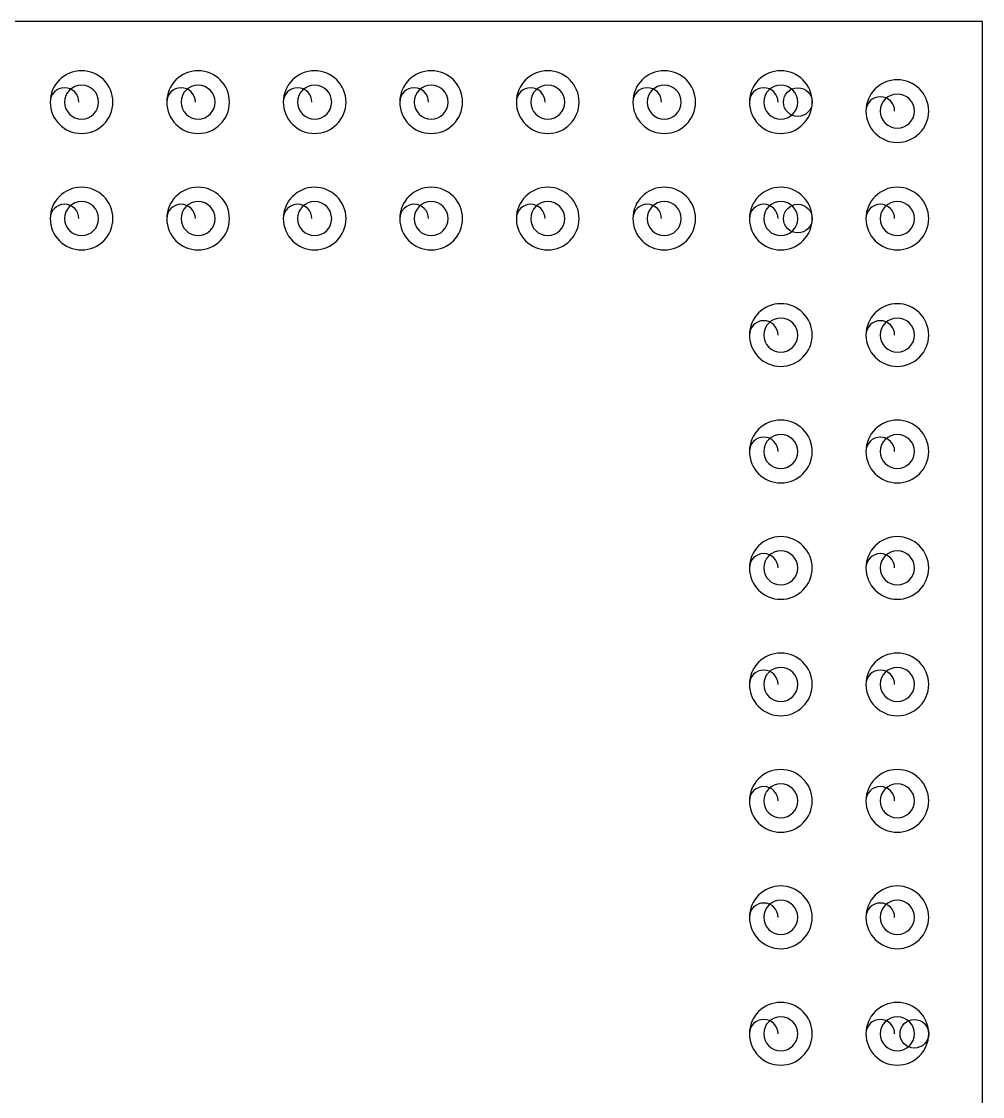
# Model space of a CAD drawing. Header units: millimetres. Extents: x -26.5 to 28.9, y -30 to 30.
# Drawn here: x -1.86 to 3.5, y 3.8 to 9.8 of the extents above; entities that cross this region are included whole.
import ezdxf

# ---------------------------------------------------------------- set-up
doc = ezdxf.new("R2010")
doc.units = ezdxf.units.MM
doc.layers.add('Feature', color=7, linetype='CONTINUOUS')

msp = doc.modelspace()

# ---------------------------------------------------------------- linework, layer by layer
at = {"layer": 'Feature'}
for p, q in [((3.5, 9.8, 2.72), (-10.5, 9.8, 2.72)), ((3.5, 9.8, 1.72), (-10.5, 9.8, 1.72)), ((3.5, 9.8, 2.72), (-10.5, 9.8, 2.72)), ((3.5, 9.8, 1.72), (-10.5, 9.8, 1.72)), ((3.5, -2.2, 2.72), (3.5, 9.8, 2.72)), ((3.5, 9.8, 2.72), (3.5, 9.8, 1.72)), ((3.5, -2.2, 1.72), (3.5, 9.8, 1.72)), ((3.5, 9.8, 2.72), (3.5, 9.8, 1.72)), ((3.5, -2.2, 2.72), (3.5, 9.8, 2.72)), ((3.5, -2.2, 1.72), (3.5, 9.8, 1.72)), ((-1.7, 9.35, 1.68), (-1.7, 9.35, 1.72)), ((-1.7, 9.35, 1.68), (-1.7, 9.35, 1.72)), ((-1.35, 9.35, 1.68), (-1.35, 9.35, 1.72)), ((-1.35, 9.35, 1.68), (-1.35, 9.35, 1.72)), ((-1.05, 9.35, 1.68), (-1.05, 9.35, 1.72)), ((-1.05, 9.35, 1.68), (-1.05, 9.35, 1.72)), ((-0.7, 9.35, 1.68), (-0.7, 9.35, 1.72)), ((-0.7, 9.35, 1.68), (-0.7, 9.35, 1.72)), ((-0.4, 9.35, 1.68), (-0.4, 9.35, 1.72)), ((-0.4, 9.35, 1.68), (-0.4, 9.35, 1.72)), ((-0.05, 9.35, 1.68), (-0.05, 9.35, 1.72)), ((-0.05, 9.35, 1.68), (-0.05, 9.35, 1.72)), ((0.25, 9.35, 1.68), (0.25, 9.35, 1.72)), ((0.25, 9.35, 1.68), (0.25, 9.35, 1.72)), ((0.6, 9.35, 1.68), (0.6, 9.35, 1.72)), ((0.6, 9.35, 1.68), (0.6, 9.35, 1.72)), ((0.9, 9.35, 1.68), (0.9, 9.35, 1.72)), ((0.9, 9.35, 1.68), (0.9, 9.35, 1.72)), ((1.25, 9.35, 1.68), (1.25, 9.35, 1.72)), ((1.25, 9.35, 1.68), (1.25, 9.35, 1.72)), ((1.55, 9.35, 1.68), (1.55, 9.35, 1.72)), ((1.55, 9.35, 1.68), (1.55, 9.35, 1.72)), ((1.9, 9.35, 1.68), (1.9, 9.35, 1.72)), ((1.9, 9.35, 1.68), (1.9, 9.35, 1.72)), ((2.2, 9.35, 1.68), (2.2, 9.35, 1.72)), ((2.2, 9.35, 1.68), (2.2, 9.35, 1.72)), ((2.55, 9.35, 1.68), (2.55, 9.35, 1.72)), ((2.55, 9.35, 1.68), (2.55, 9.35, 1.72)), ((2.85, 9.3, 1.68), (2.85, 9.3, 1.72)), ((2.85, 9.3, 1.68), (2.85, 9.3, 1.72)), ((3.2, 9.3, 1.68), (3.2, 9.3, 1.72)), ((3.2, 9.3, 1.68), (3.2, 9.3, 1.72)), ((-1.7, 8.7, 1.68), (-1.7, 8.7, 1.72)), ((-1.7, 8.7, 1.68), (-1.7, 8.7, 1.72)), ((-1.35, 8.7, 1.68), (-1.35, 8.7, 1.72)), ((-1.35, 8.7, 1.68), (-1.35, 8.7, 1.72)), ((-1.05, 8.7, 1.68), (-1.05, 8.7, 1.72)), ((-1.05, 8.7, 1.68), (-1.05, 8.7, 1.72)), ((-0.7, 8.7, 1.68), (-0.7, 8.7, 1.72)), ((-0.7, 8.7, 1.68), (-0.7, 8.7, 1.72)), ((-0.4, 8.7, 1.68), (-0.4, 8.7, 1.72)), ((-0.4, 8.7, 1.68), (-0.4, 8.7, 1.72)), ((-0.05, 8.7, 1.68), (-0.05, 8.7, 1.72)), ((-0.05, 8.7, 1.68), (-0.05, 8.7, 1.72)), ((0.25, 8.7, 1.68), (0.25, 8.7, 1.72)), ((0.25, 8.7, 1.68), (0.25, 8.7, 1.72)), ((0.6, 8.7, 1.68), (0.6, 8.7, 1.72)), ((0.6, 8.7, 1.68), (0.6, 8.7, 1.72)), ((0.9, 8.7, 1.68), (0.9, 8.7, 1.72)), ((0.9, 8.7, 1.68), (0.9, 8.7, 1.72)), ((1.25, 8.7, 1.68), (1.25, 8.7, 1.72)), ((1.25, 8.7, 1.68), (1.25, 8.7, 1.72)), ((1.55, 8.7, 1.68), (1.55, 8.7, 1.72)), ((1.55, 8.7, 1.68), (1.55, 8.7, 1.72)), ((1.9, 8.7, 1.68), (1.9, 8.7, 1.72)), ((1.9, 8.7, 1.68), (1.9, 8.7, 1.72)), ((2.2, 8.7, 1.68), (2.2, 8.7, 1.72)), ((2.2, 8.7, 1.68), (2.2, 8.7, 1.72)), ((2.55, 8.7, 1.68), (2.55, 8.7, 1.72)), ((2.55, 8.7, 1.68), (2.55, 8.7, 1.72)), ((2.85, 8.7, 1.68), (2.85, 8.7, 1.72)), ((2.85, 8.7, 1.68), (2.85, 8.7, 1.72)), ((3.2, 8.7, 1.68), (3.2, 8.7, 1.72)), ((3.2, 8.7, 1.68), (3.2, 8.7, 1.72)), ((2.2, 8.05, 1.68), (2.2, 8.05, 1.72)), ((2.2, 8.05, 1.68), (2.2, 8.05, 1.72)), ((2.55, 8.05, 1.68), (2.55, 8.05, 1.72)), ((2.55, 8.05, 1.68), (2.55, 8.05, 1.72)), ((2.85, 8.05, 1.68), (2.85, 8.05, 1.72)), ((2.85, 8.05, 1.68), (2.85, 8.05, 1.72)), ((3.2, 8.05, 1.68), (3.2, 8.05, 1.72)), ((3.2, 8.05, 1.68), (3.2, 8.05, 1.72)), ((2.2, 7.4, 1.68), (2.2, 7.4, 1.72)), ((2.2, 7.4, 1.68), (2.2, 7.4, 1.72)), ((2.55, 7.4, 1.68), (2.55, 7.4, 1.72)), ((2.55, 7.4, 1.68), (2.55, 7.4, 1.72)), ((2.85, 7.4, 1.68), (2.85, 7.4, 1.72)), ((2.85, 7.4, 1.68), (2.85, 7.4, 1.72)), ((3.2, 7.4, 1.68), (3.2, 7.4, 1.72)), ((3.2, 7.4, 1.68), (3.2, 7.4, 1.72)), ((2.2, 6.75, 1.68), (2.2, 6.75, 1.72)), ((2.2, 6.75, 1.68), (2.2, 6.75, 1.72)), ((2.55, 6.75, 1.68), (2.55, 6.75, 1.72)), ((2.55, 6.75, 1.68), (2.55, 6.75, 1.72)), ((2.85, 6.75, 1.68), (2.85, 6.75, 1.72)), ((2.85, 6.75, 1.68), (2.85, 6.75, 1.72)), ((3.2, 6.75, 1.68), (3.2, 6.75, 1.72)), ((3.2, 6.75, 1.68), (3.2, 6.75, 1.72)), ((2.2, 6.1, 1.68), (2.2, 6.1, 1.72)), ((2.2, 6.1, 1.68), (2.2, 6.1, 1.72)), ((2.55, 6.1, 1.68), (2.55, 6.1, 1.72)), ((2.55, 6.1, 1.68), (2.55, 6.1, 1.72)), ((2.85, 6.1, 1.68), (2.85, 6.1, 1.72)), ((2.85, 6.1, 1.68), (2.85, 6.1, 1.72)), ((3.2, 6.1, 1.68), (3.2, 6.1, 1.72)), ((3.2, 6.1, 1.68), (3.2, 6.1, 1.72)), ((2.2, 5.45, 1.68), (2.2, 5.45, 1.72)), ((2.2, 5.45, 1.68), (2.2, 5.45, 1.72)), ((2.55, 5.45, 1.68), (2.55, 5.45, 1.72)), ((2.55, 5.45, 1.68), (2.55, 5.45, 1.72)), ((2.85, 5.45, 1.68), (2.85, 5.45, 1.72)), ((2.85, 5.45, 1.68), (2.85, 5.45, 1.72)), ((3.2, 5.45, 1.68), (3.2, 5.45, 1.72)), ((3.2, 5.45, 1.68), (3.2, 5.45, 1.72)), ((2.2, 4.8, 1.68), (2.2, 4.8, 1.72)), ((2.2, 4.8, 1.68), (2.2, 4.8, 1.72)), ((2.55, 4.8, 1.68), (2.55, 4.8, 1.72)), ((2.55, 4.8, 1.68), (2.55, 4.8, 1.72)), ((2.85, 4.8, 1.68), (2.85, 4.8, 1.72)), ((2.85, 4.8, 1.68), (2.85, 4.8, 1.72)), ((3.2, 4.8, 1.68), (3.2, 4.8, 1.72)), ((3.2, 4.8, 1.68), (3.2, 4.8, 1.72)), ((2.2, 4.15, 1.68), (2.2, 4.15, 1.72)), ((2.2, 4.15, 1.68), (2.2, 4.15, 1.72)), ((2.55, 4.15, 1.68), (2.55, 4.15, 1.72)), ((2.55, 4.15, 1.68), (2.55, 4.15, 1.72)), ((2.85, 4.15, 1.68), (2.85, 4.15, 1.72)), ((2.85, 4.15, 1.68), (2.85, 4.15, 1.72)), ((3.2, 4.15, 1.68), (3.2, 4.15, 1.72)), ((3.2, 4.15, 1.68), (3.2, 4.15, 1.72))]:
    msp.add_line(p, q, dxfattribs=at)
for centre, radius, start, end in [((-1.525, 9.35, 1.72), 0.175, 0, 180), ((-1.525, 9.35, 1.68), 0.175, 0, 180), ((-1.525, 9.35, 1.72), 0.175, 0, 180), ((-1.525, 9.35, 1.68), 0.175, 0, 180), ((-0.875, 9.35, 1.72), 0.175, 0, 180), ((-0.875, 9.35, 1.68), 0.175, 0, 180), ((-0.875, 9.35, 1.72), 0.175, 0, 180), ((-0.875, 9.35, 1.68), 0.175, 0, 180), ((-0.225, 9.35, 1.72), 0.175, 0, 180), ((-0.225, 9.35, 1.68), 0.175, 0, 180), ((-0.225, 9.35, 1.72), 0.175, 0, 180), ((-0.225, 9.35, 1.68), 0.175, 0, 180), ((0.425, 9.35, 1.72), 0.175, 0, 180), ((0.425, 9.35, 1.68), 0.175, 0, 180), ((0.425, 9.35, 1.72), 0.175, 0, 180), ((0.425, 9.35, 1.68), 0.175, 0, 180), ((1.075, 9.35, 1.72), 0.175, 0, 180), ((1.075, 9.35, 1.68), 0.175, 0, 180), ((1.075, 9.35, 1.72), 0.175, 0, 180), ((1.075, 9.35, 1.68), 0.175, 0, 180), ((1.725, 9.35, 1.72), 0.175, 0, 180), ((1.725, 9.35, 1.68), 0.175, 0, 180), ((1.725, 9.35, 1.72), 0.175, 0, 180), ((1.725, 9.35, 1.68), 0.175, 0, 180), ((2.375, 9.35, 1.72), 0.175, 0, 180), ((2.375, 9.35, 1.68), 0.175, 0, 180), ((2.375, 9.35, 1.72), 0.175, 0, 180), ((2.375, 9.35, 1.68), 0.175, 0, 180), ((-1.62, 9.35, 1.68), 0.08, 0, 180), ((-1.62, 9.35, 1.68), 0.08, 0, 180), ((-1.525, 9.35, 1.6), 0.095, 0, 180), ((-1.525, 9.35, 1.6), 0.095, 0, 180), ((-1.43, 9.35, 1.68), 0.08, 0, 0), ((-1.43, 9.35, 1.68), 0.08, 0, 0), ((-0.97, 9.35, 1.68), 0.08, 0, 180), ((-0.97, 9.35, 1.68), 0.08, 0, 180), ((-0.875, 9.35, 1.6), 0.095, 0, 180), ((-0.875, 9.35, 1.6), 0.095, 0, 180), ((-0.78, 9.35, 1.68), 0.08, 0, 0), ((-0.78, 9.35, 1.68), 0.08, 0, 0), ((-0.32, 9.35, 1.68), 0.08, 0, 180), ((-0.32, 9.35, 1.68), 0.08, 0, 180), ((-0.225, 9.35, 1.6), 0.095, 0, 180), ((-0.225, 9.35, 1.6), 0.095, 0, 180), ((-0.13, 9.35, 1.68), 0.08, 0, 0), ((-0.13, 9.35, 1.68), 0.08, 0, 0), ((0.33, 9.35, 1.68), 0.08, 0, 180), ((0.33, 9.35, 1.68), 0.08, 0, 180), ((0.425, 9.35, 1.6), 0.095, 0, 180), ((0.425, 9.35, 1.6), 0.095, 0, 180), ((0.52, 9.35, 1.68), 0.08, 0, 0), ((0.52, 9.35, 1.68), 0.08, 0, 0), ((0.98, 9.35, 1.68), 0.08, 0, 180), ((0.98, 9.35, 1.68), 0.08, 0, 180), ((1.075, 9.35, 1.6), 0.095, 0, 180), ((1.075, 9.35, 1.6), 0.095, 0, 180), ((1.17, 9.35, 1.68), 0.08, 0, 0), ((1.17, 9.35, 1.68), 0.08, 0, 0), ((1.63, 9.35, 1.68), 0.08, 0, 180), ((1.63, 9.35, 1.68), 0.08, 0, 180), ((1.725, 9.35, 1.6), 0.095, 0, 180), ((1.725, 9.35, 1.6), 0.095, 0, 180), ((1.82, 9.35, 1.68), 0.08, 0, 0), ((1.82, 9.35, 1.68), 0.08, 0, 0), ((2.28, 9.35, 1.68), 0.08, 0, 180), ((2.28, 9.35, 1.68), 0.08, 0, 180), ((2.375, 9.35, 1.6), 0.095, 0, 180), ((2.375, 9.35, 1.6), 0.095, 0, 180), ((2.47, 9.35, 1.68), 0.08, 1.27222e-12, 0), ((2.47, 9.35, 1.68), 0.08, 1.27222e-12, 0), ((3.025, 9.3, 1.72), 0.175, 0, 180), ((3.025, 9.3, 1.68), 0.175, 0, 180), ((3.025, 9.3, 1.72), 0.175, 0, 180), ((3.025, 9.3, 1.68), 0.175, 0, 180), ((2.93, 9.3, 1.68), 0.08, 0, 180), ((2.93, 9.3, 1.68), 0.08, 0, 180), ((3.025, 9.3, 1.6), 0.095, 0, 180), ((3.025, 9.3, 1.6), 0.095, 0, 180), ((3.12, 9.3, 1.68), 0.08, 0, 0), ((3.12, 9.3, 1.68), 0.08, 0, 0), ((-1.525, 9.35, 1.68), 0.175, 180, 0), ((-1.525, 9.35, 1.68), 0.175, 180, 0), ((-1.525, 9.35, 1.72), 0.175, 180, 0), ((-1.525, 9.35, 1.72), 0.175, 180, 0), ((-1.525, 9.35, 1.6), 0.095, 180, 0), ((-1.525, 9.35, 1.6), 0.095, 180, 0), ((-0.875, 9.35, 1.68), 0.175, 180, 0), ((-0.875, 9.35, 1.68), 0.175, 180, 0), ((-0.875, 9.35, 1.72), 0.175, 180, 0), ((-0.875, 9.35, 1.72), 0.175, 180, 0), ((-0.875, 9.35, 1.6), 0.095, 180, 0), ((-0.875, 9.35, 1.6), 0.095, 180, 0), ((-0.225, 9.35, 1.68), 0.175, 180, 0), ((-0.225, 9.35, 1.68), 0.175, 180, 0), ((-0.225, 9.35, 1.72), 0.175, 180, 0), ((-0.225, 9.35, 1.72), 0.175, 180, 0), ((-0.225, 9.35, 1.6), 0.095, 180, 0), ((-0.225, 9.35, 1.6), 0.095, 180, 0), ((0.425, 9.35, 1.68), 0.175, 180, 0), ((0.425, 9.35, 1.68), 0.175, 180, 0), ((0.425, 9.35, 1.72), 0.175, 180, 0), ((0.425, 9.35, 1.72), 0.175, 180, 0), ((0.425, 9.35, 1.6), 0.095, 180, 0), ((0.425, 9.35, 1.6), 0.095, 180, 0), ((1.075, 9.35, 1.68), 0.175, 180, 0), ((1.075, 9.35, 1.68), 0.175, 180, 0), ((1.075, 9.35, 1.72), 0.175, 180, 0), ((1.075, 9.35, 1.72), 0.175, 180, 0), ((1.075, 9.35, 1.6), 0.095, 180, 0), ((1.075, 9.35, 1.6), 0.095, 180, 0), ((1.725, 9.35, 1.68), 0.175, 180, 0), ((1.725, 9.35, 1.68), 0.175, 180, 0), ((1.725, 9.35, 1.72), 0.175, 180, 0), ((1.725, 9.35, 1.72), 0.175, 180, 0), ((1.725, 9.35, 1.6), 0.095, 180, 0), ((1.725, 9.35, 1.6), 0.095, 180, 0), ((2.375, 9.35, 1.68), 0.175, 180, 0), ((2.375, 9.35, 1.68), 0.175, 180, 0), ((2.375, 9.35, 1.72), 0.175, 180, 0), ((2.375, 9.35, 1.72), 0.175, 180, 0), ((2.375, 9.35, 1.6), 0.095, 180, 0), ((2.375, 9.35, 1.6), 0.095, 180, 0), ((3.025, 9.3, 1.68), 0.175, 180, 0), ((3.025, 9.3, 1.68), 0.175, 180, 0), ((3.025, 9.3, 1.72), 0.175, 180, 0), ((3.025, 9.3, 1.72), 0.175, 180, 0), ((3.025, 9.3, 1.6), 0.095, 180, 0), ((3.025, 9.3, 1.6), 0.095, 180, 0), ((-1.525, 8.7, 1.72), 0.175, 0, 180), ((-1.525, 8.7, 1.68), 0.175, 0, 180), ((-1.525, 8.7, 1.72), 0.175, 0, 180), ((-1.525, 8.7, 1.68), 0.175, 0, 180), ((-0.875, 8.7, 1.72), 0.175, 0, 180), ((-0.875, 8.7, 1.68), 0.175, 0, 180), ((-0.875, 8.7, 1.72), 0.175, 0, 180), ((-0.875, 8.7, 1.68), 0.175, 0, 180), ((-0.225, 8.7, 1.72), 0.175, 0, 180), ((-0.225, 8.7, 1.68), 0.175, 0, 180), ((-0.225, 8.7, 1.72), 0.175, 0, 180), ((-0.225, 8.7, 1.68), 0.175, 0, 180), ((0.425, 8.7, 1.72), 0.175, 0, 180), ((0.425, 8.7, 1.68), 0.175, 0, 180), ((0.425, 8.7, 1.72), 0.175, 0, 180), ((0.425, 8.7, 1.68), 0.175, 0, 180), ((1.075, 8.7, 1.72), 0.175, 0, 180), ((1.075, 8.7, 1.68), 0.175, 0, 180), ((1.075, 8.7, 1.72), 0.175, 0, 180), ((1.075, 8.7, 1.68), 0.175, 0, 180), ((1.725, 8.7, 1.72), 0.175, 0, 180), ((1.725, 8.7, 1.68), 0.175, 0, 180), ((1.725, 8.7, 1.72), 0.175, 0, 180), ((1.725, 8.7, 1.68), 0.175, 0, 180), ((2.375, 8.7, 1.72), 0.175, 0, 180), ((2.375, 8.7, 1.68), 0.175, 0, 180), ((2.375, 8.7, 1.72), 0.175, 0, 180), ((2.375, 8.7, 1.68), 0.175, 0, 180), ((3.025, 8.7, 1.72), 0.175, 0, 180), ((3.025, 8.7, 1.68), 0.175, 0, 180), ((3.025, 8.7, 1.72), 0.175, 0, 180), ((3.025, 8.7, 1.68), 0.175, 0, 180), ((-1.62, 8.7, 1.68), 0.08, 0, 180), ((-1.62, 8.7, 1.68), 0.08, 0, 180), ((-1.525, 8.7, 1.6), 0.095, 0, 180), ((-1.525, 8.7, 1.6), 0.095, 0, 180), ((-1.43, 8.7, 1.68), 0.08, 0, 0), ((-1.43, 8.7, 1.68), 0.08, 0, 0), ((-0.97, 8.7, 1.68), 0.08, 0, 180), ((-0.97, 8.7, 1.68), 0.08, 0, 180), ((-0.875, 8.7, 1.6), 0.095, 0, 180), ((-0.875, 8.7, 1.6), 0.095, 0, 180), ((-0.78, 8.7, 1.68), 0.08, 0, 0), ((-0.78, 8.7, 1.68), 0.08, 0, 0), ((-0.32, 8.7, 1.68), 0.08, 0, 180), ((-0.32, 8.7, 1.68), 0.08, 0, 180), ((-0.225, 8.7, 1.6), 0.095, 0, 180), ((-0.225, 8.7, 1.6), 0.095, 0, 180), ((-0.13, 8.7, 1.68), 0.08, 0, 0), ((-0.13, 8.7, 1.68), 0.08, 0, 0), ((0.33, 8.7, 1.68), 0.08, 0, 180), ((0.33, 8.7, 1.68), 0.08, 0, 180), ((0.425, 8.7, 1.6), 0.095, 0, 180), ((0.425, 8.7, 1.6), 0.095, 0, 180), ((0.52, 8.7, 1.68), 0.08, 0, 0), ((0.52, 8.7, 1.68), 0.08, 0, 0), ((0.98, 8.7, 1.68), 0.08, 0, 180), ((0.98, 8.7, 1.68), 0.08, 0, 180), ((1.075, 8.7, 1.6), 0.095, 0, 180), ((1.075, 8.7, 1.6), 0.095, 0, 180), ((1.17, 8.7, 1.68), 0.08, 0, 0), ((1.17, 8.7, 1.68), 0.08, 0, 0), ((1.63, 8.7, 1.68), 0.08, 0, 180), ((1.63, 8.7, 1.68), 0.08, 0, 180), ((1.725, 8.7, 1.6), 0.095, 0, 180), ((1.725, 8.7, 1.6), 0.095, 0, 180), ((1.82, 8.7, 1.68), 0.08, 0, 0), ((1.82, 8.7, 1.68), 0.08, 0, 0), ((2.28, 8.7, 1.68), 0.08, 0, 180), ((2.28, 8.7, 1.68), 0.08, 0, 180), ((2.375, 8.7, 1.6), 0.095, 0, 180), ((2.375, 8.7, 1.6), 0.095, 0, 180), ((2.47, 8.7, 1.68), 0.08, 1.27222e-12, 0), ((2.47, 8.7, 1.68), 0.08, 1.27222e-12, 0), ((2.93, 8.7, 1.68), 0.08, 0, 180), ((2.93, 8.7, 1.68), 0.08, 0, 180), ((3.025, 8.7, 1.6), 0.095, 0, 180), ((3.025, 8.7, 1.6), 0.095, 0, 180), ((3.12, 8.7, 1.68), 0.08, 0, 0), ((3.12, 8.7, 1.68), 0.08, 0, 0), ((-1.525, 8.7, 1.68), 0.175, 180, 0), ((-1.525, 8.7, 1.68), 0.175, 180, 0), ((-1.525, 8.7, 1.72), 0.175, 180, 0), ((-1.525, 8.7, 1.72), 0.175, 180, 0), ((-1.525, 8.7, 1.6), 0.095, 180, 0), ((-1.525, 8.7, 1.6), 0.095, 180, 0), ((-0.875, 8.7, 1.68), 0.175, 180, 0), ((-0.875, 8.7, 1.68), 0.175, 180, 0), ((-0.875, 8.7, 1.72), 0.175, 180, 0), ((-0.875, 8.7, 1.72), 0.175, 180, 0), ((-0.875, 8.7, 1.6), 0.095, 180, 0), ((-0.875, 8.7, 1.6), 0.095, 180, 0), ((-0.225, 8.7, 1.68), 0.175, 180, 0), ((-0.225, 8.7, 1.68), 0.175, 180, 0), ((-0.225, 8.7, 1.72), 0.175, 180, 0), ((-0.225, 8.7, 1.72), 0.175, 180, 0), ((-0.225, 8.7, 1.6), 0.095, 180, 0), ((-0.225, 8.7, 1.6), 0.095, 180, 0), ((0.425, 8.7, 1.68), 0.175, 180, 0), ((0.425, 8.7, 1.68), 0.175, 180, 0), ((0.425, 8.7, 1.72), 0.175, 180, 0), ((0.425, 8.7, 1.72), 0.175, 180, 0), ((0.425, 8.7, 1.6), 0.095, 180, 0), ((0.425, 8.7, 1.6), 0.095, 180, 0), ((1.075, 8.7, 1.68), 0.175, 180, 0), ((1.075, 8.7, 1.68), 0.175, 180, 0), ((1.075, 8.7, 1.72), 0.175, 180, 0), ((1.075, 8.7, 1.72), 0.175, 180, 0), ((1.075, 8.7, 1.6), 0.095, 180, 0), ((1.075, 8.7, 1.6), 0.095, 180, 0), ((1.725, 8.7, 1.68), 0.175, 180, 0), ((1.725, 8.7, 1.68), 0.175, 180, 0), ((1.725, 8.7, 1.72), 0.175, 180, 0), ((1.725, 8.7, 1.72), 0.175, 180, 0), ((1.725, 8.7, 1.6), 0.095, 180, 0), ((1.725, 8.7, 1.6), 0.095, 180, 0), ((2.375, 8.7, 1.68), 0.175, 180, 0), ((2.375, 8.7, 1.68), 0.175, 180, 0), ((2.375, 8.7, 1.72), 0.175, 180, 0), ((2.375, 8.7, 1.72), 0.175, 180, 0), ((2.375, 8.7, 1.6), 0.095, 180, 0), ((2.375, 8.7, 1.6), 0.095, 180, 0), ((3.025, 8.7, 1.68), 0.175, 180, 0), ((3.025, 8.7, 1.68), 0.175, 180, 0), ((3.025, 8.7, 1.72), 0.175, 180, 0), ((3.025, 8.7, 1.72), 0.175, 180, 0), ((3.025, 8.7, 1.6), 0.095, 180, 0), ((3.025, 8.7, 1.6), 0.095, 180, 0), ((2.375, 8.05, 1.72), 0.175, 0, 180), ((2.375, 8.05, 1.68), 0.175, 0, 180), ((2.375, 8.05, 1.72), 0.175, 0, 180), ((2.375, 8.05, 1.68), 0.175, 0, 180), ((3.025, 8.05, 1.72), 0.175, 0, 180), ((3.025, 8.05, 1.68), 0.175, 0, 180), ((3.025, 8.05, 1.72), 0.175, 0, 180), ((3.025, 8.05, 1.68), 0.175, 0, 180), ((2.28, 8.05, 1.68), 0.08, 0, 180), ((2.28, 8.05, 1.68), 0.08, 0, 180), ((2.375, 8.05, 1.6), 0.095, 0, 180), ((2.375, 8.05, 1.6), 0.095, 0, 180), ((2.47, 8.05, 1.68), 0.08, 0, 0), ((2.47, 8.05, 1.68), 0.08, 0, 0), ((2.93, 8.05, 1.68), 0.08, 0, 180), ((2.93, 8.05, 1.68), 0.08, 0, 180), ((3.025, 8.05, 1.6), 0.095, 0, 180), ((3.025, 8.05, 1.6), 0.095, 0, 180), ((3.12, 8.05, 1.68), 0.08, 0, 0), ((3.12, 8.05, 1.68), 0.08, 0, 0), ((2.375, 8.05, 1.68), 0.175, 180, 0), ((2.375, 8.05, 1.68), 0.175, 180, 0), ((2.375, 8.05, 1.72), 0.175, 180, 0), ((2.375, 8.05, 1.72), 0.175, 180, 0), ((2.375, 8.05, 1.6), 0.095, 180, 0), ((2.375, 8.05, 1.6), 0.095, 180, 0), ((3.025, 8.05, 1.68), 0.175, 180, 0), ((3.025, 8.05, 1.68), 0.175, 180, 0), ((3.025, 8.05, 1.72), 0.175, 180, 0), ((3.025, 8.05, 1.72), 0.175, 180, 0), ((3.025, 8.05, 1.6), 0.095, 180, 0), ((3.025, 8.05, 1.6), 0.095, 180, 0), ((2.375, 7.4, 1.72), 0.175, 0, 180), ((2.375, 7.4, 1.68), 0.175, 0, 180), ((2.375, 7.4, 1.72), 0.175, 0, 180), ((2.375, 7.4, 1.68), 0.175, 0, 180), ((3.025, 7.4, 1.72), 0.175, 0, 180), ((3.025, 7.4, 1.68), 0.175, 0, 180), ((3.025, 7.4, 1.72), 0.175, 0, 180), ((3.025, 7.4, 1.68), 0.175, 0, 180), ((2.28, 7.4, 1.68), 0.08, 0, 180), ((2.28, 7.4, 1.68), 0.08, 0, 180), ((2.375, 7.4, 1.6), 0.095, 0, 180), ((2.375, 7.4, 1.6), 0.095, 0, 180), ((2.47, 7.4, 1.68), 0.08, 0, 0), ((2.47, 7.4, 1.68), 0.08, 0, 0), ((2.93, 7.4, 1.68), 0.08, 0, 180), ((2.93, 7.4, 1.68), 0.08, 0, 180), ((3.025, 7.4, 1.6), 0.095, 0, 180), ((3.025, 7.4, 1.6), 0.095, 0, 180), ((3.12, 7.4, 1.68), 0.08, 0, 0), ((3.12, 7.4, 1.68), 0.08, 0, 0), ((2.375, 7.4, 1.68), 0.175, 180, 0), ((2.375, 7.4, 1.68), 0.175, 180, 0), ((2.375, 7.4, 1.72), 0.175, 180, 0), ((2.375, 7.4, 1.72), 0.175, 180, 0), ((2.375, 7.4, 1.6), 0.095, 180, 0), ((2.375, 7.4, 1.6), 0.095, 180, 0), ((3.025, 7.4, 1.68), 0.175, 180, 0), ((3.025, 7.4, 1.68), 0.175, 180, 0), ((3.025, 7.4, 1.72), 0.175, 180, 0), ((3.025, 7.4, 1.72), 0.175, 180, 0), ((3.025, 7.4, 1.6), 0.095, 180, 0), ((3.025, 7.4, 1.6), 0.095, 180, 0), ((2.375, 6.75, 1.72), 0.175, 0, 180), ((2.375, 6.75, 1.68), 0.175, 0, 180), ((2.375, 6.75, 1.72), 0.175, 0, 180), ((2.375, 6.75, 1.68), 0.175, 0, 180), ((3.025, 6.75, 1.72), 0.175, 0, 180), ((3.025, 6.75, 1.68), 0.175, 0, 180), ((3.025, 6.75, 1.72), 0.175, 0, 180), ((3.025, 6.75, 1.68), 0.175, 0, 180), ((2.375, 6.75, 1.6), 0.095, 0, 180), ((2.375, 6.75, 1.6), 0.095, 0, 180), ((3.025, 6.75, 1.6), 0.095, 0, 180), ((3.025, 6.75, 1.6), 0.095, 0, 180), ((2.28, 6.75, 1.68), 0.08, 0, 180), ((2.28, 6.75, 1.68), 0.08, 0, 180), ((2.47, 6.75, 1.68), 0.08, 0, 0), ((2.47, 6.75, 1.68), 0.08, 0, 0), ((2.93, 6.75, 1.68), 0.08, 0, 180), ((2.93, 6.75, 1.68), 0.08, 0, 180), ((3.12, 6.75, 1.68), 0.08, 0, 0), ((3.12, 6.75, 1.68), 0.08, 0, 0), ((2.375, 6.75, 1.68), 0.175, 180, 0), ((2.375, 6.75, 1.68), 0.175, 180, 0), ((2.375, 6.75, 1.72), 0.175, 180, 0), ((2.375, 6.75, 1.72), 0.175, 180, 0), ((2.375, 6.75, 1.6), 0.095, 180, 0), ((2.375, 6.75, 1.6), 0.095, 180, 0), ((3.025, 6.75, 1.68), 0.175, 180, 0), ((3.025, 6.75, 1.68), 0.175, 180, 0), ((3.025, 6.75, 1.72), 0.175, 180, 0), ((3.025, 6.75, 1.72), 0.175, 180, 0), ((3.025, 6.75, 1.6), 0.095, 180, 0), ((3.025, 6.75, 1.6), 0.095, 180, 0), ((2.375, 6.1, 1.72), 0.175, 0, 180), ((2.375, 6.1, 1.68), 0.175, 0, 180), ((2.375, 6.1, 1.72), 0.175, 0, 180), ((2.375, 6.1, 1.68), 0.175, 0, 180), ((3.025, 6.1, 1.72), 0.175, 0, 180), ((3.025, 6.1, 1.68), 0.175, 0, 180), ((3.025, 6.1, 1.72), 0.175, 0, 180), ((3.025, 6.1, 1.68), 0.175, 0, 180), ((2.28, 6.1, 1.68), 0.08, 0, 180), ((2.28, 6.1, 1.68), 0.08, 0, 180), ((2.375, 6.1, 1.6), 0.095, 0, 180), ((2.375, 6.1, 1.6), 0.095, 0, 180), ((2.47, 6.1, 1.68), 0.08, 0, 0), ((2.47, 6.1, 1.68), 0.08, 0, 0), ((2.93, 6.1, 1.68), 0.08, 0, 180), ((2.93, 6.1, 1.68), 0.08, 0, 180), ((3.025, 6.1, 1.6), 0.095, 0, 180), ((3.025, 6.1, 1.6), 0.095, 0, 180), ((3.12, 6.1, 1.68), 0.08, 0, 0), ((3.12, 6.1, 1.68), 0.08, 0, 0), ((2.375, 6.1, 1.68), 0.175, 180, 0), ((2.375, 6.1, 1.68), 0.175, 180, 0), ((2.375, 6.1, 1.72), 0.175, 180, 0), ((2.375, 6.1, 1.72), 0.175, 180, 0), ((2.375, 6.1, 1.6), 0.095, 180, 0), ((2.375, 6.1, 1.6), 0.095, 180, 0), ((3.025, 6.1, 1.68), 0.175, 180, 0), ((3.025, 6.1, 1.68), 0.175, 180, 0), ((3.025, 6.1, 1.72), 0.175, 180, 0), ((3.025, 6.1, 1.72), 0.175, 180, 0), ((3.025, 6.1, 1.6), 0.095, 180, 0), ((3.025, 6.1, 1.6), 0.095, 180, 0), ((2.375, 5.45, 1.72), 0.175, 0, 180), ((2.375, 5.45, 1.68), 0.175, 0, 180), ((2.375, 5.45, 1.72), 0.175, 0, 180), ((2.375, 5.45, 1.68), 0.175, 0, 180), ((3.025, 5.45, 1.72), 0.175, 0, 180), ((3.025, 5.45, 1.68), 0.175, 0, 180), ((3.025, 5.45, 1.72), 0.175, 0, 180), ((3.025, 5.45, 1.68), 0.175, 0, 180), ((2.28, 5.45, 1.68), 0.08, 0, 180), ((2.28, 5.45, 1.68), 0.08, 0, 180), ((2.375, 5.45, 1.6), 0.095, 0, 180), ((2.375, 5.45, 1.6), 0.095, 0, 180), ((2.47, 5.45, 1.68), 0.08, 0, 0), ((2.47, 5.45, 1.68), 0.08, 0, 0), ((2.93, 5.45, 1.68), 0.08, 0, 180), ((2.93, 5.45, 1.68), 0.08, 0, 180), ((3.025, 5.45, 1.6), 0.095, 0, 180), ((3.025, 5.45, 1.6), 0.095, 0, 180), ((3.12, 5.45, 1.68), 0.08, 0, 0), ((3.12, 5.45, 1.68), 0.08, 0, 0), ((2.375, 5.45, 1.68), 0.175, 180, 0), ((2.375, 5.45, 1.68), 0.175, 180, 0), ((2.375, 5.45, 1.72), 0.175, 180, 0), ((2.375, 5.45, 1.72), 0.175, 180, 0), ((2.375, 5.45, 1.6), 0.095, 180, 0), ((2.375, 5.45, 1.6), 0.095, 180, 0), ((3.025, 5.45, 1.68), 0.175, 180, 0), ((3.025, 5.45, 1.68), 0.175, 180, 0), ((3.025, 5.45, 1.72), 0.175, 180, 0), ((3.025, 5.45, 1.72), 0.175, 180, 0), ((3.025, 5.45, 1.6), 0.095, 180, 0), ((3.025, 5.45, 1.6), 0.095, 180, 0), ((2.375, 4.8, 1.72), 0.175, 0, 180), ((2.375, 4.8, 1.68), 0.175, 0, 180), ((2.375, 4.8, 1.72), 0.175, 0, 180), ((2.375, 4.8, 1.68), 0.175, 0, 180), ((3.025, 4.8, 1.72), 0.175, 0, -180), ((3.025, 4.8, 1.68), 0.175, 0, -180), ((3.025, 4.8, 1.72), 0.175, 0, -180), ((3.025, 4.8, 1.68), 0.175, 0, -180), ((2.28, 4.8, 1.68), 0.08, 0, 180), ((2.28, 4.8, 1.68), 0.08, 0, 180), ((2.375, 4.8, 1.6), 0.095, 0, 180), ((2.375, 4.8, 1.6), 0.095, 0, 180), ((2.47, 4.8, 1.68), 0.08, 0, 0), ((2.47, 4.8, 1.68), 0.08, 0, 0), ((2.93, 4.8, 1.68), 0.08, 0, 180), ((2.93, 4.8, 1.68), 0.08, 0, 180), ((3.025, 4.8, 1.6), 0.095, 0, -180), ((3.025, 4.8, 1.6), 0.095, 0, -180), ((3.12, 4.8, 1.68), 0.08, 0, 0), ((3.12, 4.8, 1.68), 0.08, 0, 0), ((2.375, 4.8, 1.68), 0.175, 180, 0), ((2.375, 4.8, 1.68), 0.175, 180, 0), ((2.375, 4.8, 1.72), 0.175, 180, 0), ((2.375, 4.8, 1.72), 0.175, 180, 0), ((2.375, 4.8, 1.6), 0.095, 180, 0), ((2.375, 4.8, 1.6), 0.095, 180, 0), ((3.025, 4.8, 1.68), 0.175, -180, 0), ((3.025, 4.8, 1.68), 0.175, -180, 0), ((3.025, 4.8, 1.72), 0.175, -180, 0), ((3.025, 4.8, 1.72), 0.175, -180, 0), ((3.025, 4.8, 1.6), 0.095, -180, 0), ((3.025, 4.8, 1.6), 0.095, -180, 0), ((2.375, 4.15, 1.72), 0.175, 0, 180), ((2.375, 4.15, 1.68), 0.175, 0, 180), ((2.375, 4.15, 1.72), 0.175, 0, 180), ((2.375, 4.15, 1.68), 0.175, 0, 180), ((3.025, 4.15, 1.72), 0.175, 0, 180), ((3.025, 4.15, 1.68), 0.175, 0, 180), ((3.025, 4.15, 1.72), 0.175, 0, 180), ((3.025, 4.15, 1.68), 0.175, 0, 180), ((2.28, 4.15, 1.68), 0.08, 0, 180), ((2.28, 4.15, 1.68), 0.08, 0, 180), ((2.375, 4.15, 1.6), 0.095, 0, 180), ((2.375, 4.15, 1.6), 0.095, 0, 180), ((2.47, 4.15, 1.68), 0.08, 0, 0), ((2.47, 4.15, 1.68), 0.08, 0, 0), ((2.93, 4.15, 1.68), 0.08, 0, 180), ((2.93, 4.15, 1.68), 0.08, 0, 180), ((3.025, 4.15, 1.6), 0.095, 0, 180), ((3.025, 4.15, 1.6), 0.095, 0, 180), ((3.12, 4.15, 1.68), 0.08, 6.36111e-13, 0), ((3.12, 4.15, 1.68), 0.08, 6.36111e-13, 0), ((2.375, 4.15, 1.68), 0.175, 180, 0), ((2.375, 4.15, 1.68), 0.175, 180, 0), ((2.375, 4.15, 1.72), 0.175, 180, 0), ((2.375, 4.15, 1.72), 0.175, 180, 0), ((2.375, 4.15, 1.6), 0.095, 180, 0), ((2.375, 4.15, 1.6), 0.095, 180, 0), ((3.025, 4.15, 1.68), 0.175, 180, 0), ((3.025, 4.15, 1.68), 0.175, 180, 0), ((3.025, 4.15, 1.72), 0.175, 180, 0), ((3.025, 4.15, 1.72), 0.175, 180, 0), ((3.025, 4.15, 1.6), 0.095, 180, 0), ((3.025, 4.15, 1.6), 0.095, 180, 0)]:
    msp.add_arc(centre, radius, start, end, dxfattribs=at)

doc.saveas('drawing.dxf')
